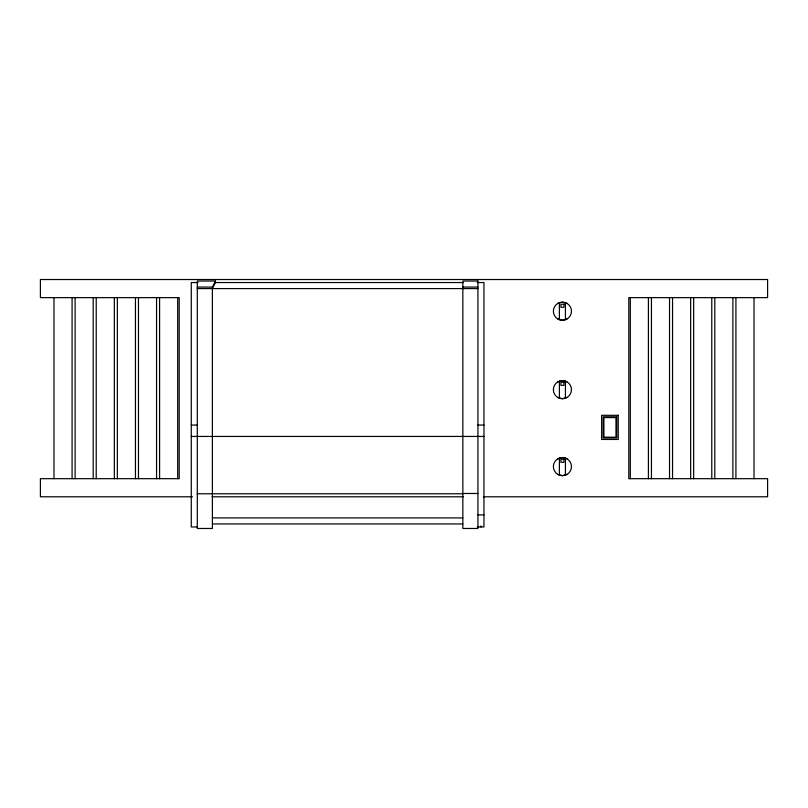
<?xml version="1.0" encoding="UTF-8"?>
<svg xmlns="http://www.w3.org/2000/svg" width="808" height="808" viewBox="0 0 808 808"><rect width="100%" height="100%" fill="white"/><g stroke="black" fill="none" stroke-linecap="round" stroke-linejoin="round"><path stroke-width="1.21" d="M212.393 287.072L215.413 281.043L197.303 281.043L197.303 528.472L212.393 528.472L212.393 287.072L197.303 287.072M212.393 288.587L215.413 282.548L215.413 281.043M566.943 319.049L562.418 320.271L557.894 319.049A9.05 9.05 0 0 1 557.894 303.374L562.418 302.162L566.943 303.374M566.943 397.506L562.418 398.718L557.894 397.506A9.05 9.05 0 0 1 557.894 381.831L562.418 380.619L566.943 381.831M566.943 474.447L562.418 475.659L557.894 474.447A9.05 9.05 0 0 1 557.894 458.772L562.418 457.56L566.943 458.772M198.061 282.548L191.274 282.548L191.274 526.957L197.303 526.957M214.928 282.548L463.348 282.548M477.174 282.548L483.962 282.548L483.962 526.957L477.326 526.957M462.843 287.072L477.932 287.072M197.303 288.587L477.932 288.587M191.274 425.059L197.303 425.059M477.932 425.059L483.962 425.059M191.274 436.441L483.962 436.441M462.843 493.476L477.932 493.476M197.303 493.769L462.843 493.769M192.476 496.789L40.4 496.789L40.4 478.679L179.204 478.679L179.204 297.637L40.4 297.637L40.4 279.528L767.6 279.528L767.6 297.637L628.796 297.637L628.796 478.679L767.6 478.679L767.6 496.789L483.396 496.789M212.1 496.789L463.337 496.789M477.932 514.888L483.962 514.888M212.403 517.908L462.843 517.908M212.403 523.948L462.843 523.948M215.372 281.113L215.413 282.548M754.026 297.637L754.026 478.679M735.916 297.637L735.916 478.679M732.896 297.637L732.896 478.679M714.797 297.637L714.797 478.679M711.777 297.637L711.777 478.679M693.668 297.637L693.668 478.679M690.658 297.637L690.658 478.679M672.549 297.637L672.549 478.679M669.529 297.637L669.529 478.679M651.43 297.637L651.43 478.679M648.41 297.637L648.41 478.679M630.311 297.637L630.311 478.679M565.428 302.748L565.428 319.675M565.428 381.204L565.428 398.132M565.428 458.146L565.428 475.074M559.399 302.748L559.399 319.675M559.399 381.204L559.399 398.132M559.399 458.146L559.399 475.074M480.942 525.927L480.942 526.957M177.689 297.637L177.689 478.679M159.59 297.637L159.59 478.679M156.57 297.637L156.57 478.679M138.471 297.637L138.471 478.679M135.451 297.637L135.451 478.679M117.342 297.637L117.342 478.679M114.332 297.637L114.332 478.679M96.223 297.637L96.223 478.679M93.203 297.637L93.203 478.679M75.104 297.637L75.104 478.679M72.084 297.637L72.084 478.679M53.974 297.637L53.974 478.679M557.894 474.447A9.05 9.05 0 0 0 571.468 466.61A9.05 9.05 0 0 0 557.894 458.772M557.894 397.506A9.05 9.05 0 0 0 571.468 389.668A9.05 9.05 0 0 0 557.894 381.831M557.894 319.049A9.05 9.05 0 0 0 571.468 311.211A9.05 9.05 0 0 0 557.894 303.374M477.932 281.043L462.843 281.043L462.843 528.472L477.932 528.472L477.932 281.043M563.923 304.262L560.904 304.262L560.904 307.272L563.923 307.272L563.923 304.262M563.923 382.325L560.904 382.325L560.904 385.335L563.923 385.335L563.923 382.325M618.241 415.312L601.637 415.312L601.637 439.451L618.241 439.451L618.241 415.312M616.726 416.827L603.152 416.827L603.152 437.946L616.726 437.946L616.726 416.827M615.979 417.574L603.909 417.574L603.909 437.189L615.979 437.189L615.979 417.574M563.923 459.277L560.904 459.277L560.904 462.297L563.923 462.297L563.923 459.277"/></g></svg>
